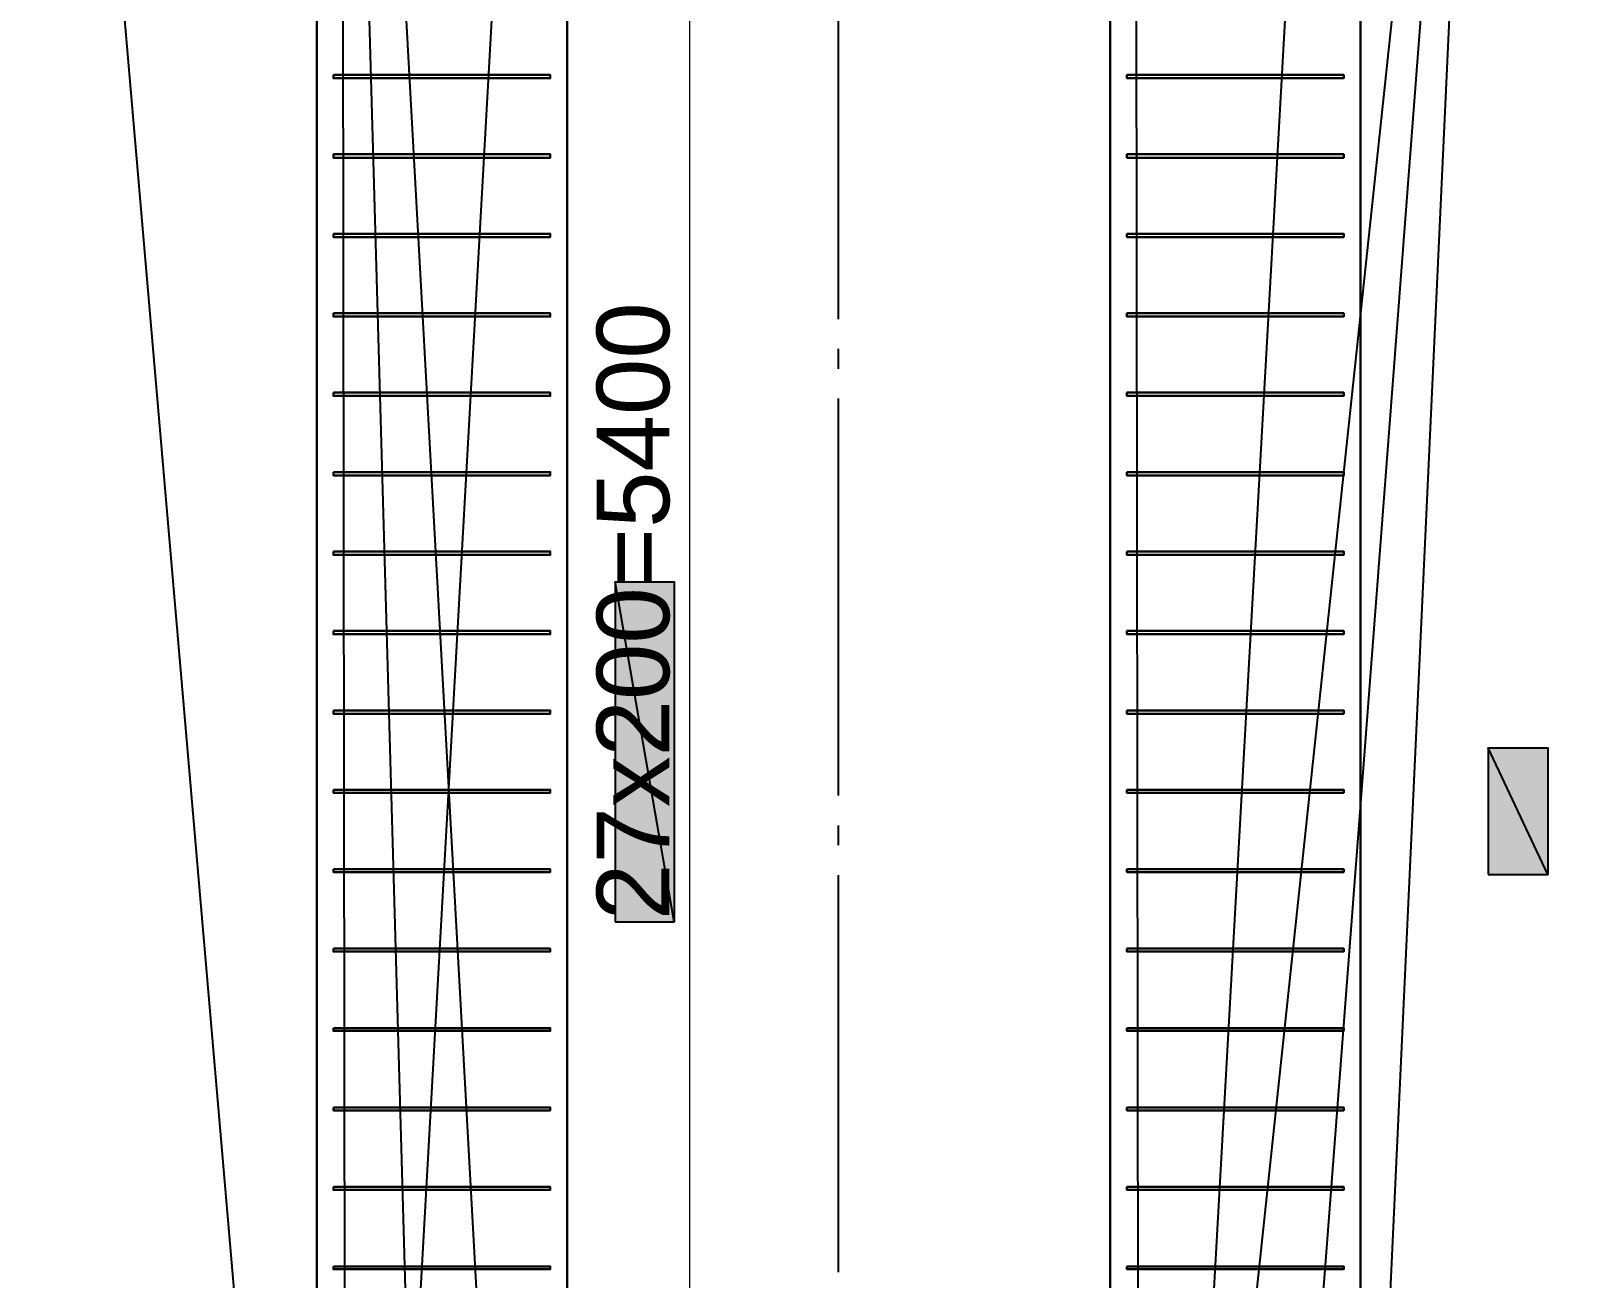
# Model space of a CAD drawing. Extents: x 0 to 430, y 0 to 297.
# Drawn here: x 158.8 to 236.6, y 131.3 to 194.1 of the extents above; entities that cross this region are included whole.
import ezdxf

# ---------------------------------------------------------------- set-up
doc = ezdxf.new("R2010")
doc.units = 0
doc.layers.add('PDF_ВЫНОСКИ', color=7, linetype='Continuous')
doc.layers.add('TEY_REVIEW_AXIS', color=7, linetype='Continuous')
doc.styles.add('TEYPDFCAD_TEXT', font='arial.ttf')
doc.dimstyles.new('TEYPDFCAD_SCALE_1', dxfattribs={"dimtxt": 2.5, "dimasz": 2.5, "dimexe": 1.25, "dimexo": 0.75, "dimtad": 1, "dimdsep": 46, "dimtxsty": 'Standard', "dimcen": 0.09, "dimadec": 0, "dimazin": 0, "dimtfac": 1, "dimtofl": 0, "dimtmove": 0, "dimatfit": 3, "dimfxl": 1, "dimarcsym": 0})

msp = doc.modelspace()

# ---------------------------------------------------------------- hatches: boundary and pattern name
at = {"true_color": 0xffffff}
h = msp.add_hatch(color=0, dxfattribs=at)
h.paths.add_polyline_path([(188.235, 149.246), (191.22, 149.246), (188.235, 166.37)])
h.paths.add_polyline_path([(191.22, 149.246), (188.235, 166.37), (191.22, 166.37)])
h = msp.add_hatch(color=0, dxfattribs=at)
h.paths.add_polyline_path([(232.22, 151.617), (235.225, 151.617), (232.22, 158.009)])
h.paths.add_polyline_path([(235.225, 151.617), (232.22, 158.009), (235.225, 158.009)])

# ---------------------------------------------------------------- linework, layer by layer
at = {"color": 7, "lineweight": 25}
for p, q in [((199.475, 178.096), (199.475, 177.101)), ((199.475, 154.093), (199.475, 153.099))]:
    msp.add_line(p, q, dxfattribs=at)
at = {"lineweight": 30}
for points in [[(174.054, 191.897), (184.976, 191.897), (184.976, 191.728), (174.054, 191.728)], [(214.016, 191.897), (224.938, 191.897), (224.938, 191.728), (214.016, 191.728)], [(174.054, 187.897), (184.976, 187.897), (184.976, 187.727), (174.054, 187.727)], [(214.016, 187.897), (224.938, 187.897), (224.938, 187.727), (214.016, 187.727)], [(174.054, 183.896), (184.976, 183.896), (184.976, 183.727), (174.054, 183.727)], [(214.016, 183.896), (224.938, 183.896), (224.938, 183.727), (214.016, 183.727)], [(174.054, 179.895), (184.976, 179.895), (184.976, 179.726), (174.054, 179.726)], [(214.016, 179.895), (224.938, 179.895), (224.938, 179.726), (214.016, 179.726)], [(174.054, 175.895), (184.976, 175.895), (184.976, 175.726), (174.054, 175.726)], [(214.016, 175.895), (224.938, 175.895), (224.938, 175.726), (214.016, 175.726)], [(174.054, 171.894), (184.976, 171.894), (184.976, 171.725), (174.054, 171.725)], [(214.016, 171.894), (224.938, 171.894), (224.938, 171.725), (214.016, 171.725)], [(174.054, 167.894), (184.976, 167.894), (184.976, 167.725), (174.054, 167.725)], [(214.016, 167.894), (224.938, 167.894), (224.938, 167.725), (214.016, 167.725)], [(174.054, 163.893), (184.976, 163.893), (184.976, 163.724), (174.054, 163.724)], [(214.016, 163.893), (224.938, 163.893), (224.938, 163.724), (214.016, 163.724)], [(174.054, 159.893), (184.976, 159.893), (184.976, 159.724), (174.054, 159.724)], [(214.016, 159.893), (224.938, 159.893), (224.938, 159.724), (214.016, 159.724)], [(174.054, 155.893), (184.976, 155.893), (184.976, 155.744), (174.054, 155.744)], [(214.016, 155.893), (224.938, 155.893), (224.938, 155.744), (214.016, 155.744)], [(174.054, 151.892), (184.976, 151.892), (184.976, 151.744), (174.054, 151.744)], [(214.016, 151.892), (224.938, 151.892), (224.938, 151.744), (214.016, 151.744)], [(174.054, 147.892), (184.976, 147.892), (184.976, 147.743), (174.054, 147.743)], [(214.016, 147.892), (224.938, 147.892), (224.938, 147.743), (214.016, 147.743)], [(174.054, 143.891), (184.976, 143.891), (184.976, 143.743), (174.054, 143.743)], [(214.016, 143.891), (224.938, 143.891), (224.938, 143.743), (214.016, 143.743)], [(174.054, 139.891), (184.976, 139.891), (184.976, 139.742), (174.054, 139.742)], [(214.016, 139.891), (224.938, 139.891), (224.938, 139.742), (214.016, 139.742)], [(174.054, 135.89), (184.976, 135.89), (184.976, 135.742), (174.054, 135.742)], [(214.016, 135.89), (224.938, 135.89), (224.938, 135.742), (214.016, 135.742)], [(174.054, 131.889), (184.976, 131.889), (184.976, 131.741), (174.054, 131.741)], [(214.016, 131.889), (224.938, 131.889), (224.938, 131.741), (214.016, 131.741)]]:
    msp.add_lwpolyline(points, close=True, dxfattribs=at)
at = {"color": 0, "true_color": 0xffffff}
for points in [[(188.235, 149.246), (191.22, 149.246), (188.235, 166.37)], [(191.22, 149.246), (188.235, 166.37), (191.22, 166.37)], [(232.22, 151.617), (235.225, 151.617), (232.22, 158.009)], [(235.225, 151.617), (232.22, 158.009), (235.225, 158.009)]]:
    msp.add_lwpolyline(points, close=True, dxfattribs=at)
at = {"layer": 'TEY_REVIEW_AXIS', "lineweight": 30}
for p, q in [((173.207, 239.818), (173.207, 69.808)), ((185.822, 239.818), (185.822, 69.808)), ((213.169, 239.818), (213.169, 69.808)), ((225.785, 69.808), (225.785, 239.818))]:
    msp.add_line(p, q, dxfattribs=at)
at = {"layer": 'TEY_REVIEW_AXIS', "color": 7, "lineweight": 5}
msp.add_line((191.982, 213.804), (191.982, 101.812), dxfattribs=at)
at = {"layer": 'TEY_REVIEW_AXIS', "color": 7, "lineweight": 25}
for p, q in [((199.475, 199.602), (199.475, 179.599)), ((199.475, 175.599), (199.475, 155.596)), ((199.475, 151.596), (199.475, 131.593))]:
    msp.add_line(p, q, dxfattribs=at)

# ---------------------------------------------------------------- texts
at = {"color": 7, "style": 'TEYPDFCAD_TEXT'}
msp.add_text('27х200=5400', height=3.65831, rotation=90, dxfattribs=at).set_placement((190.966, 149.331))

# ---------------------------------------------------------------- leaders
at = {"layer": 'PDF_ВЫНОСКИ', "lineweight": 9, "annotation_type": 0, "has_hookline": 1, "hookline_direction": 0}
for points in [[(184.573, 70.824), (173.93, 263.292), (176.43, 263.292)], [(179.387, 70.824), (173.93, 263.292), (176.43, 263.292)], [(174.223, 70.824), (158.811, 249.534), (161.311, 249.534)], [(174.456, 244.623), (174.686, 63.818), (177.186, 63.818)], [(184.806, 244.623), (174.686, 63.818), (177.186, 63.818)], [(214.418, 244.729), (214.649, 63.818), (217.149, 63.818)], [(224.769, 244.729), (214.649, 63.818), (217.149, 63.818)], [(214.185, 70.824), (232.471, 242.485), (234.971, 242.485)], [(219.35, 70.824), (232.471, 242.485), (234.971, 242.485)], [(224.536, 70.824), (232.471, 242.485), (234.971, 242.485)]]:
    msp.add_leader(points, dimstyle='TEYPDFCAD_SCALE_1', dxfattribs=at)

doc.saveas('drawing.dxf')
